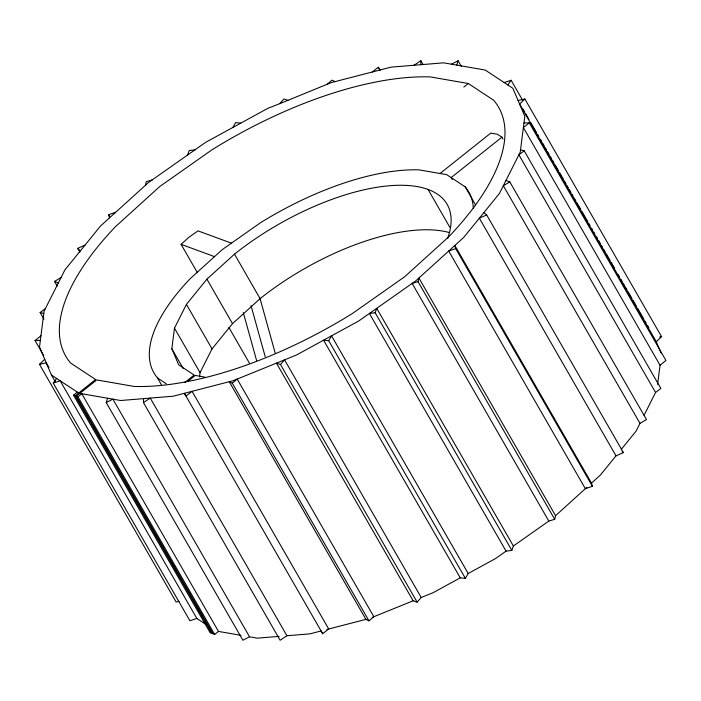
<?xml version="1.0" encoding="UTF-8"?>
<svg xmlns="http://www.w3.org/2000/svg" width="701" height="701" viewBox="0 0 701 701"><rect width="100%" height="100%" fill="white"/><g stroke="black" fill="none" stroke-linecap="round" stroke-linejoin="round"><path stroke-width="1.05" d="M322.697 633.722L184.381 393.314L186.037 396.056L192.056 391.333L328.716 628.99L322.697 633.722L321.049 630.979L309.833 633.879L286.928 635.746L280.128 640.258L143.468 402.602L143.556 398.632M420.784 64.702L420.872 60.742L414.072 65.254M184.854 382.448L194.168 375.035L178.702 364.844L171.833 348.748L174.47 328.121L186.431 304.392L206.909 279.156L234.704 253.964A156.656 66.7 -29.9 0 1 428.109 189.454A156.656 66.7 -29.9 0 1 447.624 238.471M199.505 376.972L200.065 372.634L212.026 348.896L232.504 323.66L260.299 298.468M657.608 384.323L660.044 365.247L523.384 127.582L529.29 122.815L665.95 360.48L660.044 365.247M145.422 185.309L146.281 181.69L152.187 179.92M554.719 519.31L418.05 281.644L418.918 278.025L555.578 515.691L554.719 519.31L548.813 521.08L513.377 545.991L511.835 550.408L506.069 551.135L495.388 558.644L468.207 573.506L465.376 578.386L460.25 577.852L433.069 592.713L421.222 597.515L417.139 602.177L413.126 600.801L372.222 617.379M279.129 636.385L257.311 638.164L249.547 636.815L242.896 640.241L106.228 402.576L107.568 398.229M456.763 65.105L458.103 60.759L461.372 66.446M187.623 155.009L189.165 150.592L194.931 149.865M511.835 550.408L375.175 312.742L376.717 308.335L513.377 545.991M505.991 180.429L509.829 181.936L646.488 419.601L639.987 423.369L636.096 431.097L621.235 449.402M644.088 415.246L655.566 392.472L660.868 388.485L524.208 150.82L520.536 149.839M232.793 127.494L235.624 122.614L240.75 123.148M465.376 578.386L328.716 340.721L331.538 335.84L468.207 573.506M205.884 624.416L196.85 618.466L189.875 620.736L53.215 383.07L56.641 378.47M507.69 84.874L511.125 80.264L522.56 100.147M483.9 212.578L486.696 214.962L623.408 452.609L616.013 455.843L600.477 474.989L591.504 483.129L592.415 486.292L585.361 488.693L448.701 251.028L455.711 248.627L592.415 486.292M55.274 381.686L51.462 375.053L39.51 347.056L44.093 311.191L64.904 269.903L100.523 226.011L148.516 182.505L205.612 142.356L267.931 108.287L279.848 103.617L283.94 98.955L287.945 100.331L331.222 82.622L391.167 67.121L443.689 62.836L485.197 70.047L512.869 88.282L524.821 116.278L520.238 152.152L499.436 193.432L463.817 237.324L415.824 280.829L358.719 320.979L296.4 355.048L233.118 380.713L173.165 396.214L120.651 400.508L79.809 393.401M413.126 600.801L276.466 363.136L280.47 364.511L284.562 359.85L421.222 597.515M179.035 601.362L176.126 602.01L39.466 364.345L44.724 359.271M656.302 341.72L661.551 336.638L524.874 98.99L519.616 104.072L656.302 341.72L661.087 353.006M197.393 272.68L181.103 244.342L188.823 237.341L198.015 230.874L231.435 243.168M555.578 515.691L586.895 487.3M327.148 84.278L332.037 80.142L335.087 81.631M232.294 383.193L237.192 379.057L373.852 616.722L368.963 620.858L365.913 619.369L229.253 381.712L232.294 383.193L368.963 620.858M43.76 355.67L35.05 340.52L40.956 335.753M73.526 395.162L75.2 395.776L211.86 633.441L210.195 632.828L73.526 395.162L77.355 392.113M75.2 395.776L95.616 379.521L70.687 363.109A249.652 106.298 -29.9 0 1 115.656 226.484L159.653 186.606L211.991 149.795A249.652 106.298 -29.9 0 1 430.23 76.9L468.277 83.515L493.644 100.225A249.652 106.298 -29.9 0 1 448.684 236.85L404.687 276.729L352.34 313.54A249.652 106.298 -29.9 0 1 134.11 386.435L96.729 379.933L76.313 396.188L212.973 633.853L214.646 634.466L218.475 631.417L241.013 635.334M463.817 87.064L468.277 83.515M76.313 396.188L77.986 396.801L81.815 393.752L218.475 631.417M440.018 173.498L490.77 133.094L497.456 134.259L501.907 137.186L502.994 139.078M187.658 381.51L195.281 375.438L204.771 377.094M501.907 137.186L451.155 177.598L452.241 179.491M372.284 72.01L378.303 67.278L379.951 70.021M43.944 319.139L40.132 312.515L45.434 308.528M524.208 150.82L518.898 154.807L655.566 392.472M143.468 402.602L150.259 398.089L286.928 635.746M57.228 286.131L54.512 281.399L61.013 277.631M509.829 181.936L503.327 185.712L639.987 423.369M451.453 64.185L458.103 60.759M106.228 402.576L112.887 399.149L249.547 636.815M79.818 252.167L77.645 248.382L84.987 245.166M486.696 214.962L479.353 218.177L616.013 455.843M279.848 103.617L287.945 100.331M109.496 217.871L108.629 214.708L115.639 212.307M504.15 82.534L511.125 80.264M53.215 383.07L60.181 380.801L196.85 618.466M418.05 281.644L412.144 283.414L548.813 521.08M326.797 629.489L365.913 619.369M518.083 100.497L524.874 98.99M39.466 364.345L46.248 362.846L48.974 367.578M659.615 337.067L661.551 336.638M375.175 312.742L369.409 313.47L506.069 551.135M523.971 122.99L529.29 122.815M35.05 340.52L40.369 340.344M328.716 340.721L323.582 340.195L460.25 577.852M40.132 312.515L43.804 313.496M181.103 244.342L214.515 256.636M54.512 281.399L58.349 282.915M475.488 204.806L465.149 186.816L446.695 174.663L419.023 169.852A181.568 77.312 -29.9 0 0 260.308 222.865L222.243 249.635L190.243 278.639A181.568 77.312 -29.9 0 0 157.541 377.997L161.353 384.63M157.541 377.997L166.286 383.762M51.462 375.053L78.696 392.998M621.989 451.426L623.408 452.609M77.645 248.382L80.44 250.765M522.99 109.014L524.62 111.853M525.706 113.746L528.975 119.433M530.613 122.272L536.598 132.682M537.693 134.574L538.78 136.476M540.41 139.315L541.505 141.208M542.592 143.1L544.221 145.939M545.317 147.832L546.403 149.725M547.49 151.618L549.128 154.465M550.215 156.358L551.301 158.251M552.397 160.143L554.027 162.982M555.113 164.875L558.382 170.553M559.477 172.446L563.289 179.079M564.375 180.972L566.005 183.811M567.1 185.704L568.187 187.596M569.273 189.489L570.912 192.337M571.998 194.23L573.085 196.122M574.18 198.015L575.81 200.854M576.897 202.747L580.708 209.38M581.804 211.273L587.788 221.682M588.884 223.575L589.97 225.468M591.6 228.316L592.695 230.208M593.782 232.101L594.869 233.994M596.507 236.833L597.594 238.726M598.68 240.618L600.319 243.457M601.405 245.35L602.492 247.251M603.587 249.144L605.217 251.983M606.304 253.876L610.115 260.5M611.211 262.393L614.479 268.08M618.291 274.704L619.377 276.597M621.007 279.436L622.102 281.329M623.189 283.23L624.276 285.123M625.362 287.016L627.001 289.855M628.087 291.747L631.899 298.372M632.994 300.265L636.254 305.951M637.892 308.79L643.886 319.2M644.973 321.102L646.059 322.995M647.698 325.834L648.784 327.726M420.872 60.742L423.045 64.527M378.303 67.278L379.933 70.118M428.083 189.472L449.867 227.352M591.504 483.129L454.835 245.464L455.711 248.627M234.493 254.139L260.08 298.644M280.47 364.511L417.139 602.177M206.909 279.156L232.504 323.66M228.894 327.455L249.53 363.346M186.431 304.392L212.026 348.896M174.47 328.121L200.065 372.634M108.629 214.708L109.715 216.6M171.833 348.748L183.268 368.63M77.986 396.801L214.646 634.466M259.922 298.1L275.283 353.383M251.019 305.61L265.215 356.713M243.291 312.611L256.619 360.594M465.149 186.816A181.568 77.312 -29.9 0 1 473.341 208.311M260.299 298.468A156.656 66.7 -29.9 0 1 449.166 232.513"/></g></svg>
